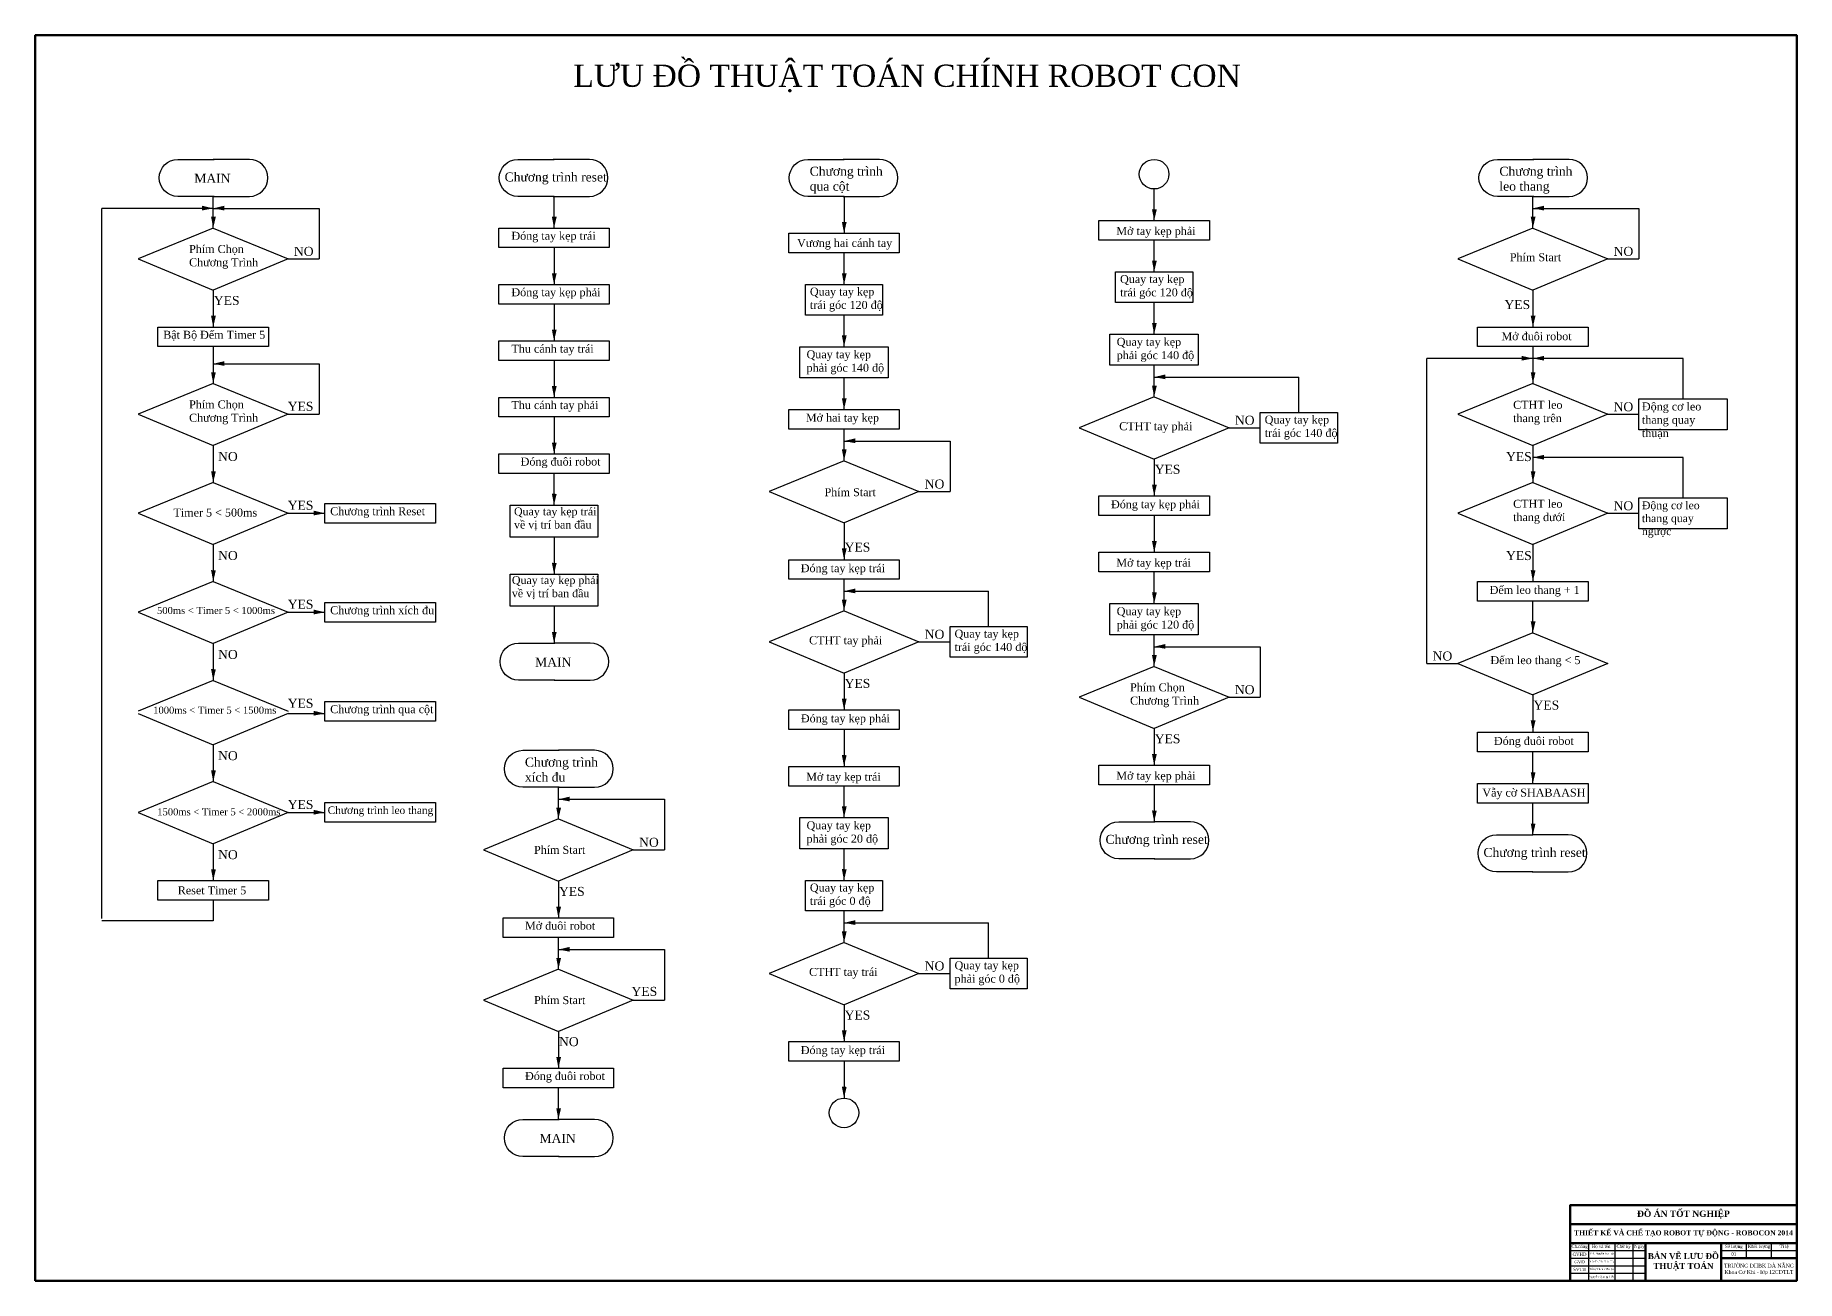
# Model space of a CAD drawing. Header units: millimetres. Extents: x 1065 to 3947, y -2666 to -625.
# Drawn here: x 2758 to 3947, y -1468 to -627 of the extents above; entities that cross this region are included whole.
import ezdxf

# ---------------------------------------------------------------- set-up
doc = ezdxf.new("R2010")
doc.units = ezdxf.units.MM
for name, color, linetype in [('DUONG BAO', 80, 'Continuous'), ('DUONGCINH', 1, 'Continuous'), ('PARTS', 7, 'Continuous'), ('WIRE', 7, 'Continuous')]:
    doc.layers.add(name, color=color, linetype=linetype)
doc.layers.add('net dam', color=7, linetype='Continuous', lineweight=35)
doc.layers.add('NETCOBAN', color=1, linetype='Continuous', lineweight=20)
doc.styles.add('Manh', font='times_0.ttf')
doc.styles.get("Standard").update_dxf_attribs({"font": 'times_0.ttf'})
doc.styles.add('style2', font='VTIMEN.TTF')

# ---------------------------------------------------------------- blocks, each defined once
blk = doc.blocks.new('dfasd')
at = {"layer": 'WIRE', "lineweight": 30}
for points in [[(9671.8, 757.21), (9659.71, 757.21, -1), (9659.71, 769.55)], [(9671.53, 757.21), (9683.61, 757.21, 1), (9683.61, 769.55)]]:
    blk.add_lwpolyline(points, format="xyb", dxfattribs=at)
for points in [[(9659.71, 769.55), (9671.8, 769.55)], [(9683.61, 769.55), (9671.53, 769.55)]]:
    blk.add_lwpolyline(points, dxfattribs=at)

msp = doc.modelspace()

# ---------------------------------------------------------------- linework, layer by layer
at = {"lineweight": 30}
for p, q in [((3304.0814, -735.3329), (3304.0814, -760.1976)), ((2803.0947, -1222.8817), (2803.0947, -743.4224)), ((2878.2999, -743.4224), (2803.0947, -743.4224)), ((2878.2999, -743.4224), (2949.8644, -743.4224)), ((2949.8644, -743.4224), (2949.8644, -777.5361)), ((3769.0499, -743.4224), (3840.6144, -743.4224)), ((3840.6144, -743.4224), (3840.6144, -777.5361)), ((3108.344, -769.9505), (3108.344, -794.8152)), ((2928.8681, -777.5361), (2949.8644, -777.5361)), ((3819.6181, -777.5361), (3840.6144, -777.5361)), ((2878.2999, -798.6783), (2878.2999, -823.543)), ((3108.344, -808.0572), (3108.344, -832.9219)), ((3769.0499, -798.6783), (3769.0499, -823.543)), ((2878.2999, -836.785), (2878.2999, -861.6497)), ((3769.0499, -836.785), (3769.0499, -861.6497)), ((2878.2999, -848.3636), (2949.8644, -848.3636)), ((2949.8644, -848.3636), (2949.8644, -882.4773)), ((3108.344, -846.1639), (3108.344, -871.0286)), ((3697.4854, -1050.7639), (3697.4854, -844.7747)), ((3769.0499, -844.7747), (3697.4854, -844.7747)), ((3870.4269, -844.7747), (3769.0499, -844.7747)), ((3870.4269, -871.9773), (3870.4269, -844.7747)), ((3513.4122, -857.3602), (3611.0392, -857.3602)), ((3611.0392, -881.232), (3611.0392, -857.3602)), ((2928.8681, -882.4773), (2949.8644, -882.4773)), ((3108.344, -884.2706), (3108.344, -909.1354)), ((3563.9804, -891.5445), (3584.9767, -891.5445)), ((3819.6181, -882.4773), (3840.6144, -882.4773)), ((2878.2999, -903.6195), (2878.2999, -928.4842)), ((3304.0814, -900.5229), (3375.6458, -900.5229)), ((3375.6458, -900.5229), (3375.6458, -934.6367)), ((3769.0499, -903.6195), (3769.0499, -928.4842)), ((3513.4122, -912.6866), (3513.4122, -937.5514)), ((3870.4269, -911.6092), (3769.0499, -911.6092)), ((3870.4269, -938.8118), (3870.4269, -911.6092)), ((3354.6496, -934.6367), (3375.6458, -934.6367)), ((2928.8681, -949.3118), (2953.7329, -949.3118)), ((3513.4122, -950.7933), (3513.4122, -975.6581)), ((3819.6181, -949.3118), (3840.6144, -949.3118)), ((3304.0814, -955.7788), (3304.0814, -980.6436)), ((2878.2999, -970.454), (2878.2999, -995.3187)), ((3108.344, -965.5029), (3108.344, -990.3677)), ((3769.0499, -970.454), (3769.0499, -995.3187)), ((3304.0814, -1001.9044), (3401.7083, -1001.9044)), ((3401.7083, -1025.7763), (3401.7083, -1001.9044)), ((2928.8681, -1016.1463), (2953.7329, -1016.1463)), ((3108.344, -1012.1177), (3108.344, -1036.9824)), ((2878.2999, -1037.2885), (2878.2999, -1062.1532)), ((3354.6496, -1036.0888), (3375.6458, -1036.0888)), ((3513.4122, -1039.3652), (3584.9767, -1039.3652)), ((3584.9767, -1039.3652), (3584.9767, -1073.4789)), ((3304.0814, -1057.2309), (3304.0814, -1082.0956)), ((3697.4854, -1050.7639), (3718.4817, -1050.7639)), ((3563.9804, -1073.4789), (3584.9767, -1073.4789)), ((3769.0499, -1071.9061), (3769.0499, -1096.7708)), ((2928.8681, -1084.4808), (2953.7329, -1084.4808)), ((2878.2999, -1105.623), (2878.2999, -1130.4877)), ((3304.0814, -1095.3376), (3304.0814, -1120.2024)), ((3513.4122, -1094.6211), (3513.4122, -1119.4858)), ((3513.4122, -1132.7278), (3513.4122, -1157.5925)), ((2928.8681, -1151.3153), (2953.7329, -1151.3153)), ((3111.2999, -1142.4224), (3182.8644, -1142.4224)), ((3182.8644, -1142.4224), (3182.8644, -1176.5361)), ((2878.2999, -1172.4575), (2878.2999, -1197.3222)), ((3161.8681, -1176.5361), (3182.8644, -1176.5361)), ((3111.2999, -1197.6783), (3111.2999, -1222.543)), ((2878.2999, -1210.5642), (2878.2999, -1224.3817)), ((2878.2999, -1224.3817), (2803.0947, -1224.3817)), ((3304.0814, -1225.8395), (3401.7083, -1225.8395)), ((3401.7083, -1249.7113), (3401.7083, -1225.8395)), ((3111.2999, -1243.8745), (3182.8644, -1243.8745)), ((3182.8644, -1243.8745), (3182.8644, -1277.9882)), ((3354.6496, -1260.0238), (3375.6458, -1260.0238)), ((3161.8681, -1277.9882), (3182.8644, -1277.9882)), ((3304.0814, -1281.166), (3304.0814, -1306.0307)), ((3111.2999, -1299.1303), (3111.2999, -1323.9951)), ((3304.0814, -1319.2727), (3304.0814, -1344.1374))]:
    msp.add_line(p, q, dxfattribs=at)
for points in [[(3071.0667, -756.7085), (3145.6214, -756.7085), (3145.6214, -769.9505), (3071.0667, -769.9505)], [(3266.804, -760.1976), (3341.3587, -760.1976), (3341.3587, -773.4396), (3266.804, -773.4396)], [(3476.1349, -751.723), (3550.6896, -751.723), (3550.6896, -764.965), (3476.1349, -764.965)], [(3071.0667, -794.8152), (3145.6214, -794.8152), (3145.6214, -808.0572), (3071.0667, -808.0572)], [(3278.0189, -794.8152), (3330.1439, -794.8152), (3330.1439, -815.4402), (3278.0189, -815.4402)], [(3487.3497, -786.3406), (3539.4747, -786.3406), (3539.4747, -806.9656), (3487.3497, -806.9656)], [(2841.0226, -823.543), (2915.5772, -823.543), (2915.5772, -836.785), (2841.0226, -836.785)], [(3483.5997, -828.3413), (3543.2247, -828.3413), (3543.2247, -849.3413), (3483.5997, -849.3413)], [(3731.7726, -823.543), (3806.3272, -823.543), (3806.3272, -836.785), (3731.7726, -836.785)], [(3071.0667, -832.9219), (3145.6214, -832.9219), (3145.6214, -846.1639), (3071.0667, -846.1639)], [(3274.2689, -836.8158), (3333.8939, -836.8158), (3333.8939, -857.8158), (3274.2689, -857.8158)], [(3071.0667, -871.0286), (3145.6214, -871.0286), (3145.6214, -884.2706), (3071.0667, -884.2706)], [(3266.804, -879.1915), (3341.3587, -879.1915), (3341.3587, -892.4334), (3266.804, -892.4334)], [(3840.6144, -871.9773), (3900.2394, -871.9773), (3900.2394, -892.9773), (3840.6144, -892.9773)], [(3584.9767, -881.232), (3637.1017, -881.232), (3637.1017, -901.857), (3584.9767, -901.857)], [(3071.0667, -909.1354), (3145.6214, -909.1354), (3145.6214, -922.3773), (3071.0667, -922.3773)], [(3476.1349, -937.5514), (3550.6896, -937.5514), (3550.6896, -950.7933), (3476.1349, -950.7933)], [(3840.6144, -938.8118), (3900.2394, -938.8118), (3900.2394, -959.8118), (3840.6144, -959.8118)], [(2953.7329, -942.6908), (3028.2875, -942.6908), (3028.2875, -955.9328), (2953.7329, -955.9328)], [(3078.719, -943.7529), (3137.969, -943.7529), (3137.969, -965.5029), (3078.719, -965.5029)], [(3266.804, -980.6436), (3341.3587, -980.6436), (3341.3587, -993.8855), (3266.804, -993.8855)], [(3476.1349, -975.6581), (3550.6896, -975.6581), (3550.6896, -988.9001), (3476.1349, -988.9001)], [(3078.719, -990.3677), (3137.969, -990.3677), (3137.969, -1012.1177), (3078.719, -1012.1177)], [(3731.7726, -995.3187), (3806.3272, -995.3187), (3806.3272, -1008.5607), (3731.7726, -1008.5607)], [(2953.7329, -1009.5253), (3028.2875, -1009.5253), (3028.2875, -1022.7673), (2953.7329, -1022.7673)], [(3483.5997, -1010.2757), (3543.2247, -1010.2757), (3543.2247, -1031.2757), (3483.5997, -1031.2757)], [(3375.6458, -1025.7763), (3427.7708, -1025.7763), (3427.7708, -1046.4013), (3375.6458, -1046.4013)], [(2953.7329, -1076.3598), (3028.2875, -1076.3598), (3028.2875, -1089.6018), (2953.7329, -1089.6018)], [(3266.804, -1082.0956), (3341.3587, -1082.0956), (3341.3587, -1095.3376), (3266.804, -1095.3376)], [(3731.7726, -1097.176), (3806.3272, -1097.176), (3806.3272, -1110.418), (3731.7726, -1110.418)], [(3266.804, -1120.2024), (3341.3587, -1120.2024), (3341.3587, -1133.4443), (3266.804, -1133.4443)], [(3476.1349, -1119.4858), (3550.6896, -1119.4858), (3550.6896, -1132.7278), (3476.1349, -1132.7278)], [(3731.7726, -1131.7936), (3806.3272, -1131.7936), (3806.3272, -1145.0356), (3731.7726, -1145.0356)], [(2953.7329, -1144.6943), (3028.2875, -1144.6943), (3028.2875, -1157.9363), (2953.7329, -1157.9363)], [(3274.2689, -1154.82), (3333.8939, -1154.82), (3333.8939, -1175.82), (3274.2689, -1175.82)], [(2841.0226, -1197.3222), (2915.5772, -1197.3222), (2915.5772, -1210.5642), (2841.0226, -1210.5642)], [(3278.0189, -1197.1956), (3330.1439, -1197.1956), (3330.1439, -1217.8206), (3278.0189, -1217.8206)], [(3074.0226, -1222.543), (3148.5772, -1222.543), (3148.5772, -1235.785), (3074.0226, -1235.785)], [(3375.6458, -1249.7113), (3427.7708, -1249.7113), (3427.7708, -1270.3363), (3375.6458, -1270.3363)], [(3266.804, -1306.0307), (3341.3587, -1306.0307), (3341.3587, -1319.2727), (3266.804, -1319.2727)], [(3074.0226, -1323.9951), (3148.5772, -1323.9951), (3148.5772, -1337.2371), (3074.0226, -1337.2371)]]:
    msp.add_lwpolyline(points, close=True, dxfattribs=at)
for centre in [(3513.4122, -720.3474), (3304.0814, -1354.1374)]:
    msp.add_circle(centre, 10, dxfattribs=at)
at = {"layer": 'DUONG BAO', "color": 7, "lineweight": 30}
for points in [[(2870.6841, -744.8569), (2870.7308, -741.6418), (2878.2999, -743.4224)], [(2885.9157, -744.8569), (2885.869, -741.6418), (2878.2999, -743.4224)], [(3511.9778, -744.1072), (3515.1928, -744.154), (3513.4122, -751.723)], [(3776.6657, -744.8569), (3776.619, -741.6418), (3769.0499, -743.4224)], [(2876.8654, -749.0927), (2880.0804, -749.1394), (2878.2999, -756.7085)], [(3106.9096, -749.0927), (3110.1246, -749.1394), (3108.344, -756.7085)], [(3302.6469, -752.5818), (3305.8619, -752.6286), (3304.0814, -760.1976)], [(3767.6154, -749.0927), (3770.8304, -749.1394), (3769.0499, -756.7085)], [(3511.9778, -778.7248), (3515.1928, -778.7716), (3513.4122, -786.3406)], [(3106.9096, -787.1994), (3110.1246, -787.2461), (3108.344, -794.8152)], [(3302.6469, -787.1994), (3305.8619, -787.2461), (3304.0814, -794.8152)], [(2876.8654, -815.9272), (2880.0804, -815.9739), (2878.2999, -823.543)], [(3767.6154, -815.9272), (3770.8304, -815.9739), (3769.0499, -823.543)], [(3106.9096, -825.3061), (3110.1246, -825.3529), (3108.344, -832.9219)], [(3302.6469, -829.2), (3305.8619, -829.2468), (3304.0814, -836.8158)], [(3511.9778, -820.7254), (3515.1928, -820.7722), (3513.4122, -828.3413)], [(3761.4341, -846.2092), (3761.4808, -842.9942), (3769.0499, -844.7747)], [(3776.6657, -846.2092), (3776.619, -842.9942), (3769.0499, -844.7747)], [(2876.8654, -854.0339), (2880.0804, -854.0806), (2878.2999, -861.6497)], [(2885.9157, -849.7981), (2885.869, -846.5831), (2878.2999, -848.3636)], [(3521.0281, -858.7946), (3520.9813, -855.5796), (3513.4122, -857.3602)], [(3767.6154, -854.0339), (3770.8304, -854.0806), (3769.0499, -861.6497)], [(3106.9096, -863.4128), (3110.1246, -863.4596), (3108.344, -871.0286)], [(3511.9778, -863.101), (3515.1928, -863.1478), (3513.4122, -870.7169)], [(3302.6469, -871.5756), (3305.8619, -871.6224), (3304.0814, -879.1915)], [(3106.9096, -901.5195), (3110.1246, -901.5663), (3108.344, -909.1354)], [(3311.6972, -901.9574), (3311.6504, -898.7424), (3304.0814, -900.5229)], [(3302.6469, -906.1932), (3305.8619, -906.24), (3304.0814, -913.8091)], [(3776.6657, -913.0437), (3776.619, -909.8287), (3769.0499, -911.6092)], [(2876.8654, -920.8684), (2880.0804, -920.9151), (2878.2999, -928.4842)], [(3767.6154, -920.8684), (3770.8304, -920.9151), (3769.0499, -928.4842)], [(3106.9096, -936.1371), (3110.1246, -936.1839), (3108.344, -943.7529)], [(3511.9778, -929.9355), (3515.1928, -929.9823), (3513.4122, -937.5514)], [(2946.117, -950.7463), (2946.1638, -947.5313), (2953.7329, -949.3118)], [(3302.6469, -973.0277), (3305.8619, -973.0745), (3304.0814, -980.6436)], [(3511.9778, -968.0423), (3515.1928, -968.089), (3513.4122, -975.6581)], [(3106.9096, -982.7519), (3110.1246, -982.7986), (3108.344, -990.3677)], [(2876.8654, -987.7029), (2880.0804, -987.7496), (2878.2999, -995.3187)], [(3767.6154, -987.7029), (3770.8304, -987.7496), (3769.0499, -995.3187)], [(3302.6469, -1007.6453), (3305.8619, -1007.6921), (3304.0814, -1015.2611)], [(3311.6972, -1003.3389), (3311.6504, -1000.1239), (3304.0814, -1001.9044)], [(3511.9778, -1002.6598), (3515.1928, -1002.7066), (3513.4122, -1010.2757)], [(2946.117, -1017.5808), (2946.1638, -1014.3658), (2953.7329, -1016.1463)], [(3767.6154, -1022.3205), (3770.8304, -1022.3672), (3769.0499, -1029.9363)], [(3106.9096, -1029.3666), (3110.1246, -1029.4134), (3108.344, -1036.9824)], [(3511.9778, -1045.0355), (3515.1928, -1045.0822), (3513.4122, -1052.6513)], [(3521.0281, -1040.7997), (3520.9813, -1037.5847), (3513.4122, -1039.3652)], [(2876.8654, -1054.5374), (2880.0804, -1054.5841), (2878.2999, -1062.1532)], [(3302.6469, -1074.4798), (3305.8619, -1074.5266), (3304.0814, -1082.0956)], [(2946.117, -1085.9153), (2946.1638, -1082.7003), (2953.7329, -1084.4808)], [(3767.6154, -1089.155), (3770.8304, -1089.2017), (3769.0499, -1096.7708)], [(3302.6469, -1112.5865), (3305.8619, -1112.6333), (3304.0814, -1120.2024)], [(3511.9778, -1111.87), (3515.1928, -1111.9167), (3513.4122, -1119.4858)], [(2876.8654, -1122.8719), (2880.0804, -1122.9186), (2878.2999, -1130.4877)], [(3767.6154, -1124.1778), (3770.8304, -1124.2246), (3769.0499, -1131.7936)], [(3118.9157, -1143.8569), (3118.869, -1140.6418), (3111.2999, -1142.4224)], [(2946.117, -1152.7498), (2946.1638, -1149.5348), (2953.7329, -1151.3153)], [(3109.8654, -1148.0927), (3113.0804, -1148.1394), (3111.2999, -1155.7085)], [(3302.6469, -1147.2041), (3305.8619, -1147.2509), (3304.0814, -1154.82)], [(3511.9778, -1149.9767), (3515.1928, -1150.0235), (3513.4122, -1157.5925)], [(3767.6154, -1158.7954), (3770.8304, -1158.8422), (3769.0499, -1166.4112)], [(2876.8654, -1189.7064), (2880.0804, -1189.7531), (2878.2999, -1197.3222)], [(3302.6469, -1189.5797), (3305.8619, -1189.6265), (3304.0814, -1197.1956)], [(3109.8654, -1214.9272), (3113.0804, -1214.9739), (3111.2999, -1222.543)], [(3311.6972, -1227.274), (3311.6504, -1224.059), (3304.0814, -1225.8395)], [(3302.6469, -1231.5804), (3305.8619, -1231.6271), (3304.0814, -1239.1962)], [(3118.9157, -1245.3089), (3118.869, -1242.0939), (3111.2999, -1243.8745)], [(3109.8654, -1249.5448), (3113.0804, -1249.5915), (3111.2999, -1257.1606)], [(3302.6469, -1298.4149), (3305.8619, -1298.4616), (3304.0814, -1306.0307)], [(3109.8654, -1316.3793), (3113.0804, -1316.426), (3111.2999, -1323.9951)], [(3302.6469, -1336.5216), (3305.8619, -1336.5684), (3304.0814, -1344.1374)], [(3109.8654, -1350.9968), (3113.0804, -1351.0436), (3111.2999, -1358.6127)]]:
    msp.add_solid(points, dxfattribs=at)
at = {"layer": 'DUONGCINH'}
for p, q in [((3794.1726, -1447.1161), (3845.1726, -1447.1161)), ((3806.9226, -1467.5161), (3806.9226, -1442.0161)), ((3824.5976, -1467.5161), (3824.5976, -1442.0161)), ((3836.6726, -1467.5161), (3836.6726, -1442.0161)), ((3896.1726, -1447.1161), (3947.1726, -1447.1161)), ((3913.1726, -1452.2161), (3913.1726, -1442.0161)), ((3930.1726, -1452.2161), (3930.1726, -1442.0161)), ((3794.1726, -1452.2161), (3845.1726, -1452.2161)), ((3794.1726, -1457.3161), (3845.1726, -1457.3161)), ((3794.1726, -1462.4161), (3845.1726, -1462.4161))]:
    msp.add_line(p, q, dxfattribs=at)
at = {"layer": 'net dam', "color": 7, "lineweight": 60}
msp.add_lwpolyline([(2758.1726, -1467.5161), (2758.1726, -626.5161), (3947.1726, -626.5161), (3947.1726, -1467.5161), (2758.1726, -1467.5161)], close=True, dxfattribs=at)
at = {"layer": 'NETCOBAN', "lineweight": 50}
for p, q in [((3794.1726, -1429.2661), (3947.1726, -1429.2661)), ((3794.1726, -1442.0161), (3947.1726, -1442.0161)), ((3845.1726, -1467.5161), (3845.1726, -1442.0161)), ((3896.1726, -1467.5161), (3896.1726, -1442.0161)), ((3896.1726, -1452.2161), (3947.1726, -1452.2161))]:
    msp.add_line(p, q, dxfattribs=at)
at = {"layer": 'NETCOBAN'}
msp.add_line((3794.1726, -1467.5161), (3794.1726, -1442.0161), dxfattribs=at)
at = {"layer": 'NETCOBAN', "lineweight": 50}
msp.add_lwpolyline([(3947.1726, -1467.5161), (3794.1726, -1467.5161), (3794.1726, -1416.5161), (3947.1726, -1416.5161)], close=True, dxfattribs=at)
at = {"layer": 'PARTS', "lineweight": 30}
for p, q in [((2878.2999, -756.7085), (2878.2999, -735.3329)), ((3108.344, -756.7085), (3108.344, -735.3329)), ((3513.4122, -751.723), (3513.4122, -730.3474)), ((3769.0499, -756.7085), (3769.0499, -735.3329)), ((2878.2999, -756.7085), (2827.7317, -777.5361)), ((2878.2999, -756.7085), (2928.8681, -777.5361)), ((3769.0499, -756.7085), (3718.4817, -777.5361)), ((3769.0499, -756.7085), (3819.6181, -777.5361)), ((3513.4122, -786.3406), (3513.4122, -764.965)), ((2827.7317, -777.5361), (2878.2999, -798.6783)), ((2928.8681, -777.5361), (2878.2999, -798.6783)), ((3304.0814, -794.8152), (3304.0814, -773.4396)), ((3718.4817, -777.5361), (3769.0499, -798.6783)), ((3819.6181, -777.5361), (3769.0499, -798.6783)), ((3513.4122, -828.3413), (3513.4122, -806.9656)), ((3304.0814, -836.8158), (3304.0814, -815.4402)), ((3513.4122, -870.7169), (3513.4122, -849.3413)), ((2878.2999, -861.6497), (2827.7317, -882.4773)), ((2878.2999, -861.6497), (2928.8681, -882.4773)), ((3304.0814, -879.1915), (3304.0814, -857.8158)), ((3769.0499, -861.6497), (3718.4817, -882.4773)), ((3769.0499, -861.6497), (3819.6181, -882.4773)), ((3513.4122, -870.7169), (3462.844, -891.5445)), ((3513.4122, -870.7169), (3563.9804, -891.5445)), ((2827.7317, -882.4773), (2878.2999, -903.6195)), ((2928.8681, -882.4773), (2878.2999, -903.6195)), ((3462.844, -891.5445), (3513.4122, -912.6866)), ((3563.9804, -891.5445), (3513.4122, -912.6866)), ((3718.4817, -882.4773), (3769.0499, -903.6195)), ((3819.6181, -882.4773), (3769.0499, -903.6195)), ((3304.0814, -913.8091), (3304.0814, -892.4334)), ((3304.0814, -913.8091), (3253.5132, -934.6367)), ((3304.0814, -913.8091), (3354.6496, -934.6367)), ((3108.344, -943.7529), (3108.344, -922.3773)), ((2878.2999, -928.4842), (2827.7317, -949.3118)), ((2878.2999, -928.4842), (2928.8681, -949.3118)), ((3253.5132, -934.6367), (3304.0814, -955.7788)), ((3354.6496, -934.6367), (3304.0814, -955.7788)), ((3769.0499, -928.4842), (3718.4817, -949.3118)), ((3769.0499, -928.4842), (3819.6181, -949.3118)), ((2827.7317, -949.3118), (2878.2999, -970.454)), ((2928.8681, -949.3118), (2878.2999, -970.454)), ((3718.4817, -949.3118), (3769.0499, -970.454)), ((3819.6181, -949.3118), (3769.0499, -970.454)), ((2878.2999, -995.3187), (2827.7317, -1016.1463)), ((2878.2999, -995.3187), (2928.8681, -1016.1463)), ((3304.0814, -1015.2611), (3304.0814, -993.8855)), ((3513.4122, -1010.2757), (3513.4122, -988.9001)), ((3769.0499, -1029.9363), (3769.0499, -1008.5607)), ((2827.7317, -1016.1463), (2878.2999, -1037.2885)), ((2928.8681, -1016.1463), (2878.2999, -1037.2885)), ((3304.0814, -1015.2611), (3253.5132, -1036.0888)), ((3304.0814, -1015.2611), (3354.6496, -1036.0888)), ((3513.4122, -1052.6513), (3513.4122, -1031.2757)), ((3769.0499, -1029.9363), (3718.4817, -1050.7639)), ((3769.0499, -1029.9363), (3819.6181, -1050.7639)), ((3253.5132, -1036.0888), (3304.0814, -1057.2309)), ((3354.6496, -1036.0888), (3304.0814, -1057.2309)), ((3513.4122, -1052.6513), (3462.844, -1073.4789)), ((3513.4122, -1052.6513), (3563.9804, -1073.4789)), ((3718.4817, -1050.7639), (3769.0499, -1071.9061)), ((3819.6181, -1050.7639), (3769.0499, -1071.9061)), ((2878.2999, -1062.1532), (2827.7317, -1082.9808)), ((2878.2999, -1062.1532), (2928.8681, -1082.9808)), ((3462.844, -1073.4789), (3513.4122, -1094.6211)), ((3563.9804, -1073.4789), (3513.4122, -1094.6211)), ((2827.7317, -1084.4808), (2878.2999, -1105.623)), ((2928.8681, -1084.4808), (2878.2999, -1105.623)), ((3769.0499, -1131.7936), (3769.0499, -1110.418)), ((2878.2999, -1130.4877), (2827.7317, -1151.3153)), ((2878.2999, -1130.4877), (2928.8681, -1151.3153)), ((3111.2999, -1155.7085), (3111.2999, -1134.3329)), ((3304.0814, -1154.82), (3304.0814, -1133.4443)), ((2827.7317, -1151.3153), (2878.2999, -1172.4575)), ((2928.8681, -1151.3153), (2878.2999, -1172.4575)), ((3769.0499, -1166.4112), (3769.0499, -1145.0356)), ((3111.2999, -1155.7085), (3060.7317, -1176.5361)), ((3111.2999, -1155.7085), (3161.8681, -1176.5361)), ((3060.7317, -1176.5361), (3111.2999, -1197.6783)), ((3161.8681, -1176.5361), (3111.2999, -1197.6783)), ((3304.0814, -1197.1956), (3304.0814, -1175.82)), ((3304.0814, -1239.1962), (3304.0814, -1217.8206)), ((3111.2999, -1257.1606), (3111.2999, -1235.785)), ((3304.0814, -1239.1962), (3253.5132, -1260.0238)), ((3304.0814, -1239.1962), (3354.6496, -1260.0238)), ((3111.2999, -1257.1606), (3060.7317, -1277.9882)), ((3111.2999, -1257.1606), (3161.8681, -1277.9882)), ((3253.5132, -1260.0238), (3304.0814, -1281.166)), ((3354.6496, -1260.0238), (3304.0814, -1281.166)), ((3060.7317, -1277.9882), (3111.2999, -1299.1303)), ((3161.8681, -1277.9882), (3111.2999, -1299.1303)), ((3111.2999, -1358.6127), (3111.2999, -1337.2371))]:
    msp.add_line(p, q, dxfattribs=at)
at = {"layer": 'WIRE', "lineweight": 30}
for points in [[(3108.8882, -1061.9679), (3084.416, -1061.9679, -1), (3084.416, -1036.9824)], [(3108.344, -1061.9679), (3132.8162, -1061.9679, 1), (3132.8162, -1036.9824)], [(3111.844, -1134.3329), (3087.3719, -1134.3329, -1), (3087.3719, -1109.3474)], [(3111.2999, -1134.3329), (3135.7721, -1134.3329, 1), (3135.7721, -1109.3474)], [(3513.9564, -1182.578), (3489.4842, -1182.578, -1), (3489.4842, -1157.5925)], [(3513.4122, -1182.578), (3537.8844, -1182.578, 1), (3537.8844, -1157.5925)], [(3769.0499, -1191.3967), (3744.5777, -1191.3967, -1), (3744.5777, -1166.4112)], [(3768.5058, -1191.3967), (3792.978, -1191.3967, 1), (3792.978, -1166.4112)], [(3111.844, -1383.5981), (3087.3719, -1383.5981, -1), (3087.3719, -1358.6127)], [(3111.2999, -1383.5981), (3135.7721, -1383.5981, 1), (3135.7721, -1358.6127)]]:
    msp.add_lwpolyline(points, format="xyb", dxfattribs=at)
for points in [[(3084.416, -1036.9824), (3108.8882, -1036.9824)], [(3132.8162, -1036.9824), (3108.344, -1036.9824)], [(3087.3719, -1109.3474), (3111.844, -1109.3474)], [(3135.7721, -1109.3474), (3111.2999, -1109.3474)], [(3489.4842, -1157.5925), (3513.9564, -1157.5925)], [(3537.8844, -1157.5925), (3513.4122, -1157.5925)], [(3744.5777, -1166.4112), (3769.0499, -1166.4112)], [(3792.978, -1166.4112), (3768.5058, -1166.4112)], [(3087.3719, -1358.6127), (3111.844, -1358.6127)], [(3135.7721, -1358.6127), (3111.2999, -1358.6127)]]:
    msp.add_lwpolyline(points, dxfattribs=at)

# ---------------------------------------------------------------- block references
at = {"layer": 'net dam', "lineweight": 30, "xscale": 2.024999999999864, "yscale": 2.025000000000091, "zscale": 2.025}
for p in [(-16706.5448, -2268.6848), (-16477.0448, -2268.6848), (-16281.3074, -2268.6848), (-15815.7948, -2268.6848)]:
    msp.add_blockref('dfasd', p, dxfattribs=at)

# ---------------------------------------------------------------- texts
at = {"layer": 'DUONG BAO', "color": 7, "lineweight": 30, "attachment_point": 1, "style": 'Manh'}
for s, insert, char_height, width in [('\\pt255;L{\\fTimes New Roman|b0|i0|c163|p18;Ư}U {\\fTimes New Roman|b0|i0|c238|p18;Đ}Ồ THUẬT TOÁN CHÍNH ROBOT CON', (3121.4049, -646.3689), 15, 646.221114), ('MAIN', (2865.5315, -720.1036), 6.075, 460.857866), ('Chương trình reset', (3075.0008, -719.1939), 6.075, 460.857866), ('Chương trình qua cột', (3280.9221, -715.3047), 6.075, 52.332626), ('Chương trình leo thang', (3746.4348, -715.3047), 6.075, 52.332626), ('Đóng tay kẹp trái', (3079.6181, -759.2322), 5.4, 66.720131), ('Mở tay kẹp phải', (3487.892, -756.024), 5.4, 66.720131), ('Phím Chọn Chương Trình', (2862.0294, -768.1574), 5.4, 60.639424), ('NO', (2932.7819, -769.3992), 6.075, 460.857866), ('Vương hai cánh tay', (3272.4034, -764.0673), 5.4, 66.720131), ('NO', (3823.5319, -769.3992), 6.075, 460.857866), ('Phím Start', (3753.4821, -773.7271), 5.4, 60.639424), ('Quay tay kẹp trái góc 120 độ', (3281.0698, -796.9275), 5.4, 52.37605), ('Quay tay kẹp trái góc 120 độ', (3490.4006, -788.4529), 5.4, 52.37605), ('YES', (2878.722, -802.563), 6.075, 460.857866), ('Đóng tay kẹp phải', (3079.6181, -797.339), 5.4, 66.720131), ('YES', (3749.883, -805.3268), 6.075, 460.857866), ('Bật Bộ Đếm Timer 5', (2844.5531, -826.0667), 5.4, 66.720131), ('Quay tay kẹp phải góc 140 độ', (3488.1506, -830.8279), 5.4, 53.895489), ('Mở đuôi robot', (3747.8574, -827.05), 5.4, 70.147777), ('Thu cánh tay trái', (3079.6181, -835.4457), 5.4, 66.720131), ('Quay tay kẹp phải góc 140 độ', (3278.8198, -839.3025), 5.4, 53.895489), ('Phím Chọn Chương Trình', (2862.0294, -873.0987), 5.4, 60.639424), ('YES', (2928.6139, -874.0258), 6.075, 460.857866), ('Thu cánh tay phải', (3079.6181, -873.5524), 5.4, 66.720131), ('CTHT leo thang trên', (3755.7186, -873.3614), 5.4, 51.795969), ('NO', (3823.5319, -874.3404), 6.075, 460.857866), ('Động cơ leo thang quay thuận', (3842.6544, -874.464), 5.4, 55.493285), ('Mở hai tay kẹp', (3278.3153, -882.0189), 5.4, 66.720131), ('CTHT tay phải', (3489.832, -887.809), 5.4, 60.639424), ('NO', (3567.8942, -883.4076), 6.075, 460.857866), ('Quay tay kẹp trái góc 140 độ', (3588.0276, -883.3443), 5.4, 52.37605), ('NO', (2881.6042, -907.9149), 6.075, 460.857866), ('Đóng đuôi robot', (3085.8271, -911.6591), 5.4, 66.720131), ('YES', (3750.9612, -907.9724), 6.075, 460.857866), ('NO', (3358.5633, -926.4997), 6.075, 460.857866), ('YES', (3513.8344, -916.5713), 6.075, 460.857866), ('Phím Start', (3290.9186, -932.3548), 5.4, 60.639424), ('Timer 5 < 500ms', (2851.4886, -946.1066), 5.4, 60.639424), ('YES', (2928.6139, -940.8603), 6.075, 460.857866), ('Chương trình Reset', (2957.2634, -945.2146), 5.4, 66.720131), ('Quay tay kẹp trái về vị trí ban đầu', (3081.3492, -945.3926), 5.325, 59.895564), ('Đóng tay kẹp phải', (3484.3029, -940.5112), 5.4, 77.207277), ('CTHT leo thang dưới', (3755.7186, -940.1959), 5.4, 51.795969), ('NO', (3823.5319, -941.1749), 6.075, 460.857866), ('Động cơ leo thang quay ngược', (3842.6544, -941.2985), 5.25, 56.331088), ('NO', (2881.6042, -974.7494), 6.075, 460.857866), ('YES', (3304.5035, -969.1065), 6.075, 460.857866), ('YES', (3750.9612, -974.8069), 6.075, 460.857866), ('Đóng tay kẹp trái', (3274.9126, -983.6724), 5.4, 70.147777), ('Mở tay kẹp trái', (3487.892, -979.9591), 5.4, 66.720131), ('Quay tay kẹp phải về vị trí ban đầu', (3079.909, -991.7676), 5.325, 59.895564), ('Đếm leo thang + 1', (3739.8811, -998.3476), 5.4, 70.147777), ('YES', (2928.6139, -1007.6948), 6.075, 460.857866), ('500ms < Timer 5 < 1000ms', (2840.3683, -1012.549), 4.725, 97.270763), ('Chương trình xích đu', (2957.2634, -1012.0491), 5.4, 71.210738), ('Quay tay kẹp phải góc 120 độ', (3488.1506, -1012.7624), 5.4, 53.895489), ('CTHT tay phải', (3280.5012, -1032.3533), 5.4, 60.639424), ('NO', (3358.5633, -1027.9518), 6.075, 460.857866), ('Quay tay kẹp trái góc 140 độ', (3378.6967, -1027.8886), 5.4, 52.37605), ('NO', (2881.6042, -1041.5839), 6.075, 460.857866), ('NO', (3701.3992, -1042.627), 6.075, 460.857866), ('Đếm leo thang < 5', (3740.4204, -1045.7405), 5.4, 60.639424), ('MAIN', (3095.5756, -1046.7386), 6.075, 460.857866), ('YES', (3304.5035, -1061.1156), 6.075, 460.857866), ('Phím Chọn Chương Trình', (3497.1417, -1064.1003), 5.4, 60.639424), ('NO', (3567.8942, -1065.342), 6.075, 460.857866), ('1000ms < Timer 5 < 1500ms', (2837.7785, -1079.8498), 4.725, 97.270763), ('YES', (2928.6139, -1074.5293), 6.075, 460.857866), ('Chương trình qua cột', (2957.2634, -1078.8836), 5.4, 71.556174), ('YES', (3769.472, -1075.7908), 6.075, 460.857866), ('Đóng tay kẹp phải', (3274.9721, -1085.0555), 5.4, 77.207277), ('YES', (3513.8344, -1098.5058), 6.075, 460.857866), ('Đóng đuôi robot', (3742.7626, -1100.2758), 5.4, 70.147777), ('NO', (2881.6042, -1109.9184), 6.075, 460.857866), ('Chương trình xích đu', (3088.6848, -1114.3047), 6.075, 52.332626), ('Mở tay kẹp trái', (3278.5612, -1124.5033), 5.4, 66.720131), ('Mở tay kẹp phải', (3487.892, -1123.7868), 5.4, 66.720131), ('Vẫy cờ SHABAASH', (3734.9355, -1135.1942), 5.4, 70.147777), ('1500ms < Timer 5 < 2000ms', (2840.5127, -1148.5274), 4.725, 97.270763), ('YES', (2928.6139, -1142.8638), 6.075, 460.857866), ('Chương trình leo thang', (2955.5698, -1147.2582), 5.0625, 75.232534), ('Quay tay kẹp phải góc 20 độ', (3278.8198, -1157.3066), 5.4, 53.895489), ('NO', (2881.6042, -1176.7529), 6.075, 460.857866), ('Phím Start', (3094.8323, -1173.8525), 5.4, 60.639424), ('NO', (3165.7819, -1168.3992), 6.075, 460.857866), ('Chương trình reset', (3480.6131, -1166.4391), 6.075, 460.857866), ('Chương trình reset', (3735.7067, -1175.2577), 6.075, 460.857866), ('Quay tay kẹp trái góc 0 độ', (3281.0698, -1199.3079), 5.4, 52.37605), ('Reset Timer 5', (2854.3978, -1201.1796), 5.4, 66.720131), ('YES', (3111.722, -1201.563), 6.075, 460.857866), ('Mở đuôi robot', (3088.783, -1225.0667), 5.4, 66.720131), ('CTHT tay trái', (3280.5012, -1256.2884), 5.4, 60.639424), ('NO', (3358.5633, -1251.8869), 6.075, 460.857866), ('Quay tay kẹp phải góc 0 độ', (3378.6967, -1251.8236), 5.4, 52.37605), ('YES', (3160.6632, -1269.0645), 6.075, 460.857866), ('Phím Start', (3094.8323, -1275.3046), 5.4, 60.639424), ('YES', (3304.5035, -1285.0507), 6.075, 460.857866), ('NO', (3111.722, -1303.0151), 6.075, 460.857866), ('Đóng tay kẹp trái', (3274.9126, -1309.0596), 5.4, 70.147777), ('Đóng đuôi robot', (3088.783, -1326.5188), 5.4, 66.720131), ('MAIN', (3098.5315, -1368.3689), 6.075, 460.857866)]:
    msp.add_mtext(s, dxfattribs=dict(at, insert=insert, char_height=char_height, width=width))
at = {"layer": 'NETCOBAN', "attachment_point": 5}
for s, insert, char_height, width in [('{\\fTimes New Roman|b1|i0|c0|p18;ĐỒ ÁN TỐT NGHIỆP}', (3870.6726, -1422.8911), 4.25, 153), ('{\\fTimes New Roman|b1|i0|c0|p18;THIẾT KẾ VÀ CHẾ TẠO ROBOT TỰ ĐỘNG - ROBOCON 2014}', (3870.6726, -1435.6411), 3.4, 145.767047), ('{\\fTimes New Roman|b0|i0|c0|p18;Ch.năng}', (3800.5476, -1444.5661), 2.125, 12.75), ('{\\fTimes New Roman|b0|i0|c0|p18;GVHD}', (3800.5476, -1449.6661), 2.125, 12.75), ('ThS. Nguyễn Đắc Lực', (3815.6591, -1449.23), 1.2, 16.900361), ('{\\fTimes New Roman|b0|i0|c0|p18;Họ và tên}', (3815.1192, -1444.507), 2.125, 12.75), ('{\\fTimes New Roman|b1|i0|c0|p18;BẢN VẼ LƯU ĐỒ THUẬT TOÁN}', (3870.6726, -1454.7661), 4, 49.016711), ('{\\fTimes New Roman|b0|i0|c0|p18;Số lượng} ', (3904.6726, -1444.5661), 2.125, 13.449568), ('{\\fTimes New Roman|b0|i0|c0|p18;01} ', (3904.6726, -1449.4572), 2.125, 13.449568), ('{\\fTimes New Roman|b0|i0|c0|p18;Khối lượng}', (3921.6726, -1444.5661), 2.125, 17), ('{\\fTimes New Roman|b0|i0|c0|p18;Tỉ lệ}', (3938.6726, -1444.5661), 2.125, 17), ('{\\fTimes New Roman|b0|i0|c0|p18;SVTH}', (3800.5476, -1459.8661), 2.125, 12.75), ('{\\fTimes New Roman|b0|i0|c0|p18;GVD}', (3800.5476, -1454.7661), 2.125, 12.75), ('Tống Thanh Thuận', (3815.3688, -1459.8347), 1.4, 20.152236), ('P.Gs/T.s Trần Xuân Tùy', (3815.6975, -1454.7668), 1.1, 20.140169), ('Nguyễn Quang Tiên', (3815.5568, -1464.9567), 1.4, 20.152236)]:
    msp.add_mtext(s, dxfattribs=dict(at, insert=insert, char_height=char_height, width=width))
at = {"layer": 'NETCOBAN', "attachment_point": 5, "style": 'style2'}
for s, insert, char_height, width in [('{\\fTimes New Roman|b0|i0|c0|p18;Chữ ký}', (3830.2976, -1444.5661), 2.125, 12.75), ('{\\fTimes New Roman|b0|i0|c0|p18;TRƯỜNG ĐHBK ĐÀ NẴNG\\PKhoa Cơ Khí - lớp 12CDTLT}', (3921.6726, -1459.8661), 2.55, 51)]:
    msp.add_mtext(s, dxfattribs=dict(at, insert=insert, char_height=char_height, width=width))
at = {"layer": 'NETCOBAN', "lineweight": 50, "insert": (3840.9226, -1444.5661), "char_height": 2.125, "width": 6.685836, "attachment_point": 5}
msp.add_mtext('{\\fTimes New Roman|b0|i0|c0|p18;Ngày}', dxfattribs=at)

doc.saveas('drawing.dxf')
